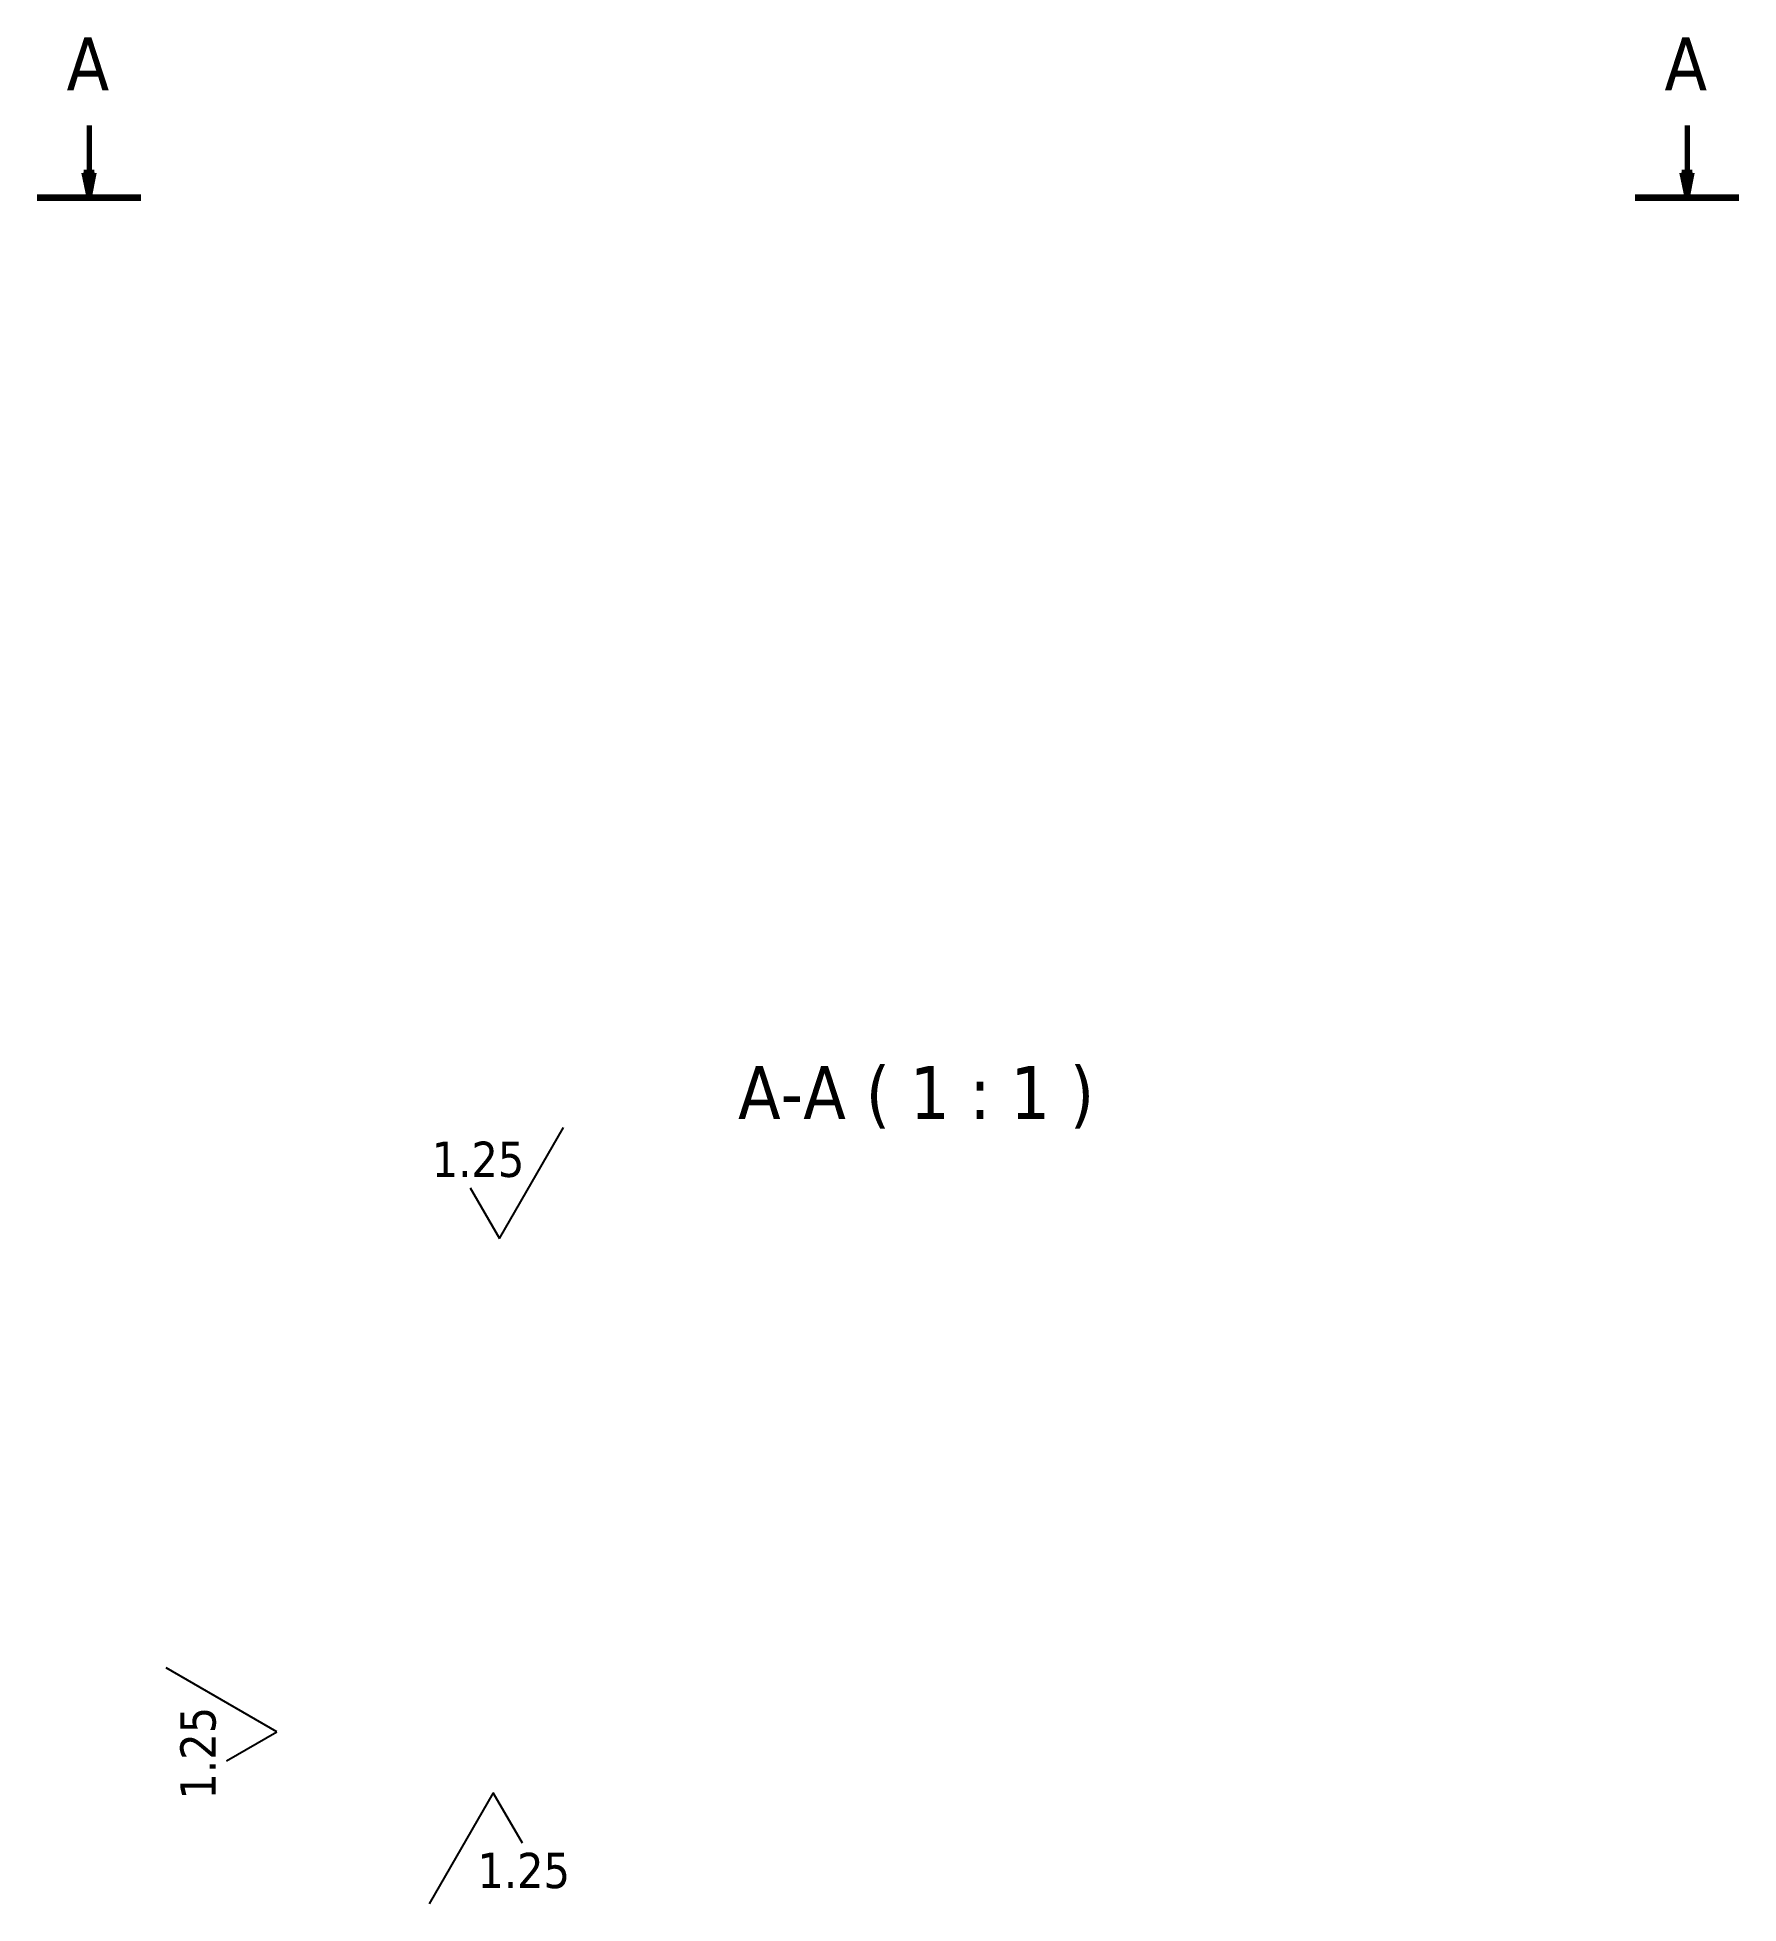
# Paper-space layout 'Sheet' of a CAD drawing. Header units: millimetres. Extents: x 49 to 218, y 36 to 221.
import ezdxf

# ---------------------------------------------------------------- set-up
doc = ezdxf.new("R2010")
doc.units = ezdxf.units.MM
doc.linetypes.add('Chain', pattern=[13.68, 9.12, -1.14, 2.28, -1.14])
doc.layers.add('Section Line (ISO)', color=7, linetype='Chain', lineweight=70)
doc.layers.add('Symbol (ISO)', color=7, linetype='Continuous', lineweight=25)

psp = doc.layouts.new('Sheet')

# ---------------------------------------------------------------- hatches: boundary and pattern name
at = {"layer": 'Section Line (ISO)', "linetype": 'Continuous'}
for points in [[(53.54, 207.87), (54.04, 205.37), (54.54, 207.87)], [(212.12, 207.87), (212.62, 205.37), (213.12, 207.87)]]:
    psp.add_hatch(color=256, dxfattribs=at).paths.add_polyline_path(points)

# ---------------------------------------------------------------- linework, layer by layer
for p, q in [((54.04, 212.53), (54.04, 207.87)), ((212.62, 212.53), (212.62, 207.87)), ((54.54, 207.87), (53.54, 207.87)), ((53.54, 207.87), (54.04, 205.37)), ((54.04, 205.37), (54.54, 207.87)), ((54.04, 207.87), (54.04, 205.37)), ((213.12, 207.87), (212.12, 207.87)), ((212.12, 207.87), (212.62, 205.37)), ((212.62, 205.37), (213.12, 207.87)), ((212.62, 207.87), (212.62, 205.37))]:
    psp.add_line(p, q, dxfattribs=at)
at = {"layer": 'Section Line (ISO)', "linetype": 'Continuous', "lineweight": 140}
for p, q in [((59.17, 205.37), (48.91, 205.37)), ((217.75, 205.37), (207.49, 205.37))]:
    psp.add_line(p, q, dxfattribs=at)
at = {"layer": 'Symbol (ISO)'}
for p, q in [((94.76, 102.1), (101.11, 113.1)), ((91.88, 107.1), (94.76, 102.1)), ((72.69, 53.14), (61.69, 59.49)), ((67.69, 50.25), (72.69, 53.14)), ((94.16, 47.08), (87.81, 36.08)), ((97.05, 42.08), (94.16, 47.08))]:
    psp.add_line(p, q, dxfattribs=at)

# ---------------------------------------------------------------- texts
at = {"layer": 'Section Line (ISO)', "char_height": 5.25, "attachment_point": 1}
for insert in [(51.81, 221.28), (210.38, 221.28)]:
    psp.add_mtext('\\fTahoma|b0|i0;\\W1.;A', dxfattribs=dict(at, insert=insert))
at = {"layer": 'Symbol (ISO)', "attachment_point": 1}
for s, insert, char_height in [('\\fTahoma|b0|i0;\\W1.;A-A ( 1 : 1 )', (118.44, 119.19), 5.25), ('\\fTahoma|b0|i0;\\W1.;1.25', (88.05, 111.7), 3.5), ('\\fTahoma|b0|i0;\\W1.;1.25', (92.58, 41.13), 3.5)]:
    psp.add_mtext(s, dxfattribs=dict(at, insert=insert, char_height=char_height))
at = {"layer": 'Symbol (ISO)', "insert": (63.1, 46.42), "char_height": 3.5, "attachment_point": 1, "rotation": 90}
psp.add_mtext('\\fTahoma|b0|i0;\\W1.;1.25', dxfattribs=at)

doc.saveas('drawing.dxf')
